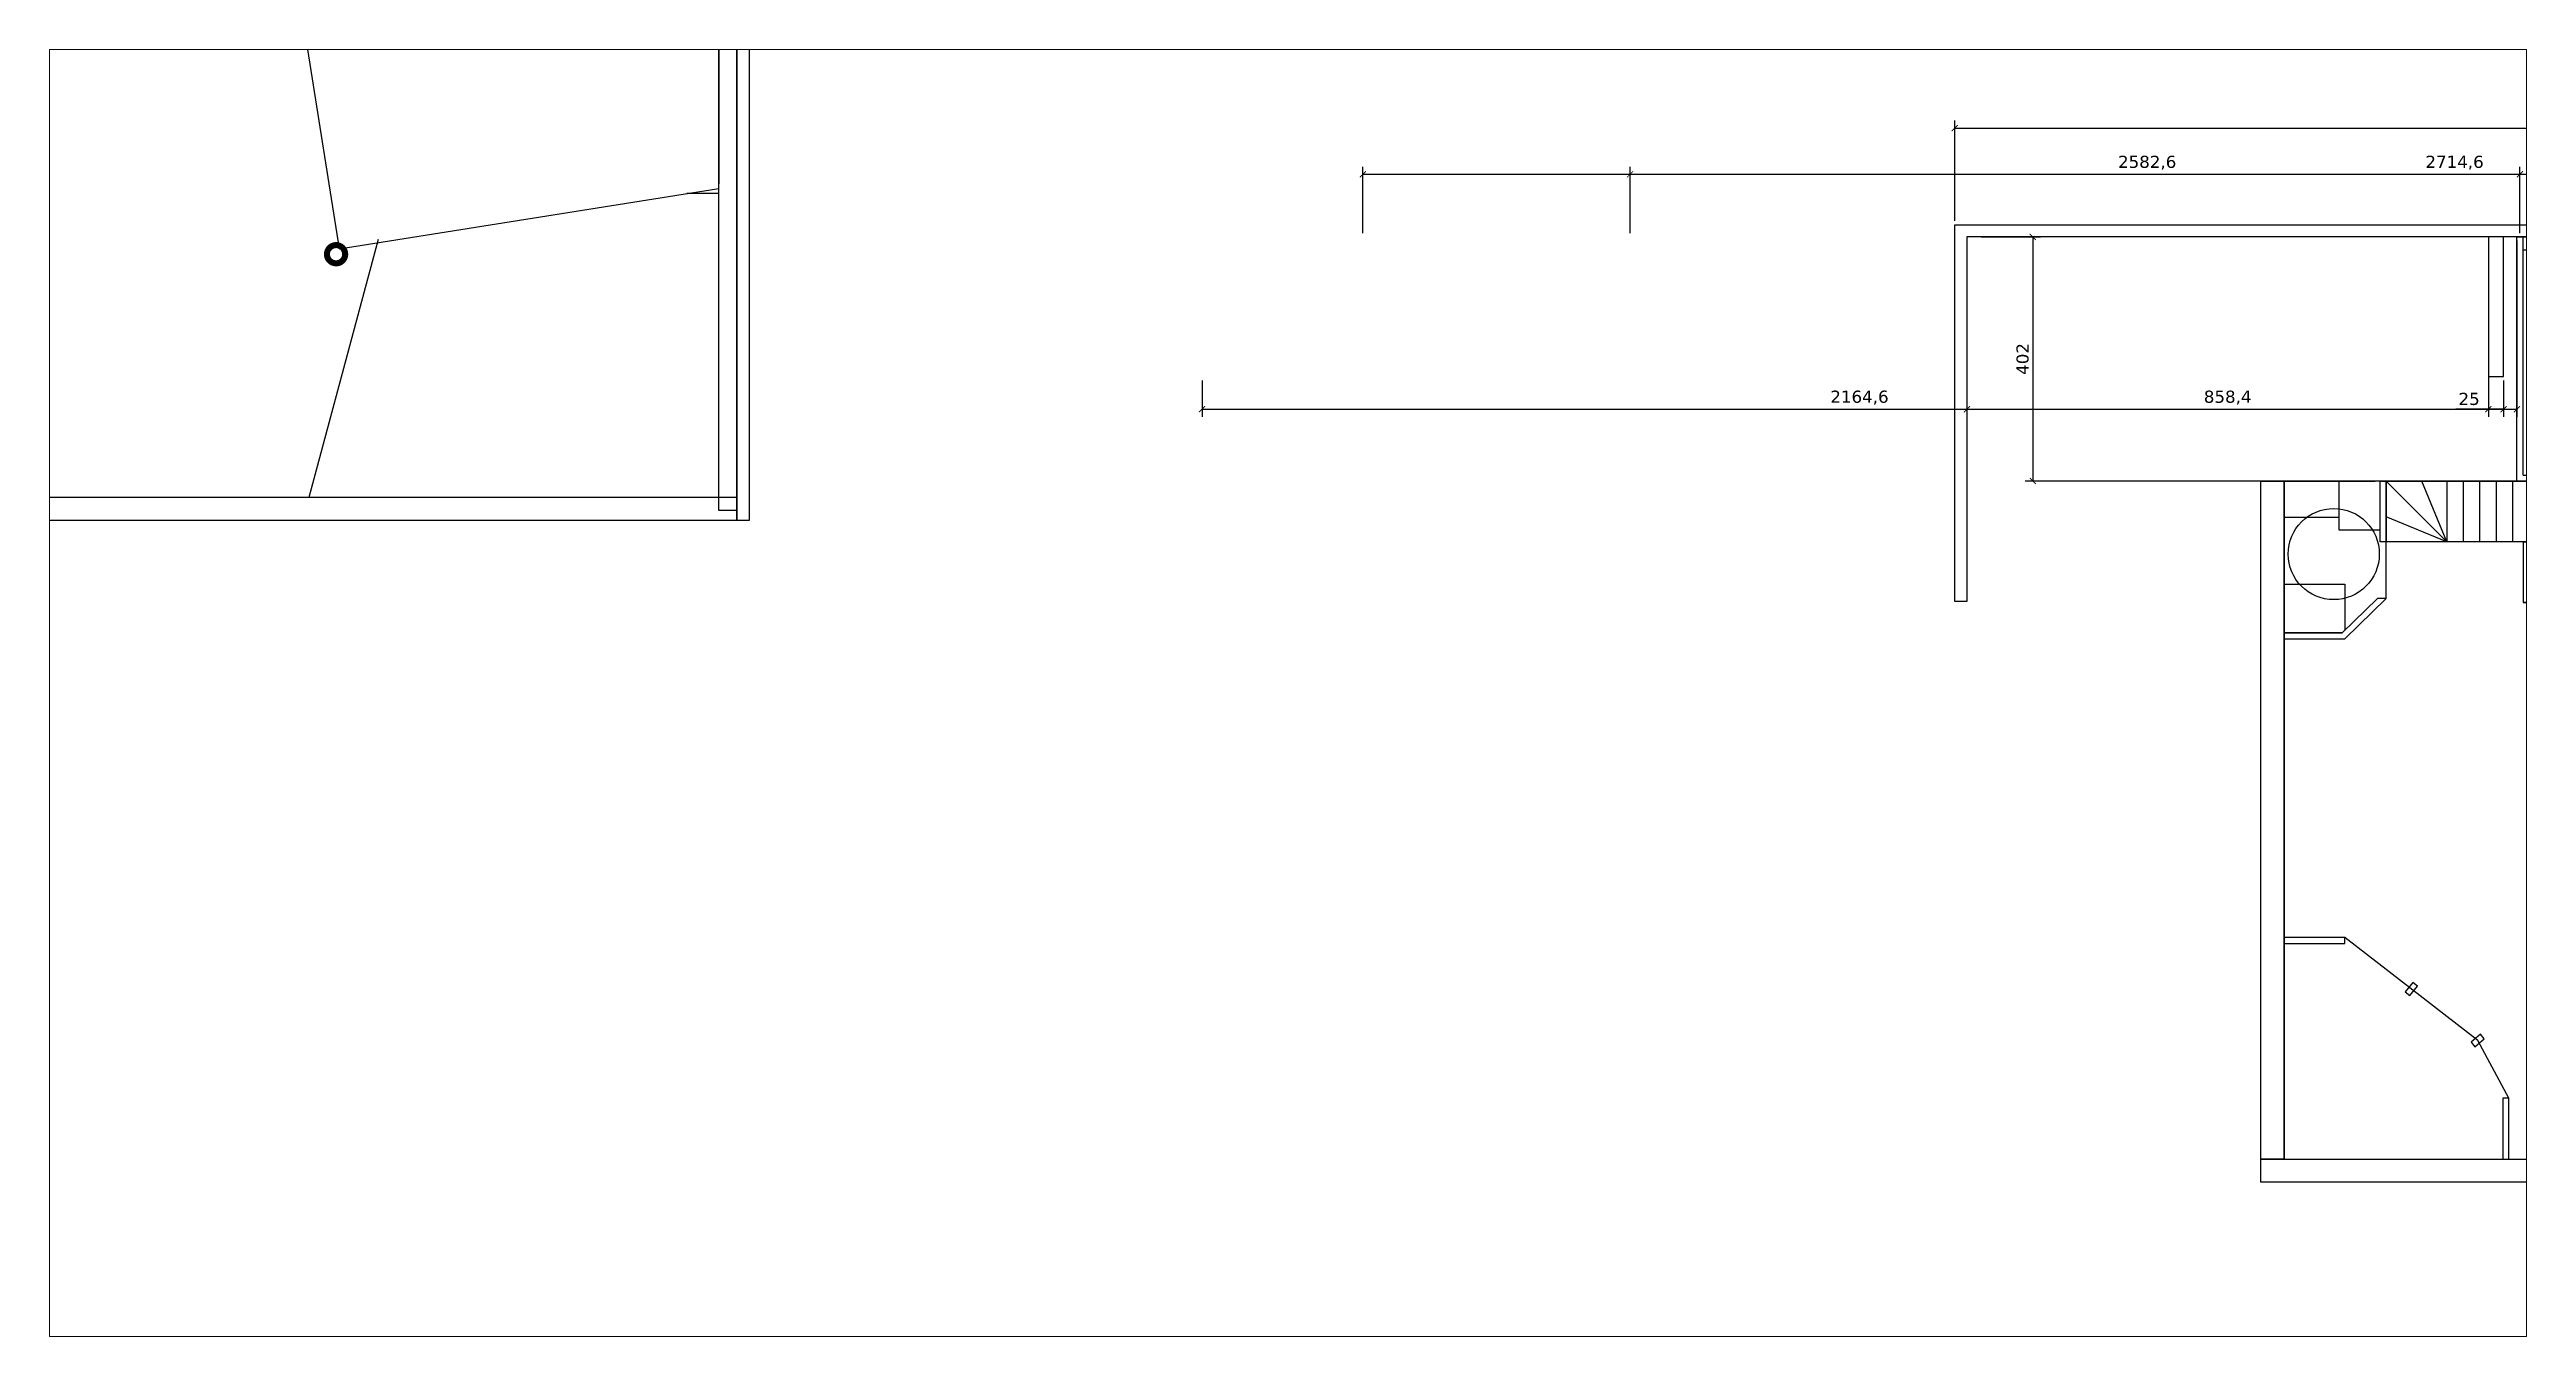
# Paper-space layout 'etage' of a CAD drawing. Header units: centimetres. Extents: x -76 to 331, y -24 to 187.
# The model-space entities are those that its viewports show. They can reach past a viewport. Long polylines and large blocks are cut down to what shows.
import ezdxf

# ---------------------------------------------------------------- set-up
doc = ezdxf.new("R2010")
doc.units = ezdxf.units.CM
doc.header["$PDMODE"] = 34
doc.header["$PDSIZE"] = 100
for name, color, linetype in [('A-Wall', 30, 'Continuous'), ('AC-Calcul ratios', 4, 'Continuous'), ('Dimensions', 6, 'Continuous'), ('DONUT', 240, 'Continuous'), ('I-Cloison', 11, 'Continuous'), ('I-STAIRS', 44, 'Continuous'), ('IS-Ouate', 253, 'Continuous'), ('Isolant pourtour radier', 36, 'Continuous'), ('Mobilier PMR', 201, 'Continuous'), ('Mur de soutenement', 1, 'Continuous'), ('Portes', 3, 'Continuous'), ('Title Block', 250, 'Continuous')]:
    doc.layers.add(name, color=color, linetype=linetype)
doc.styles.add('Seb', font='Verdana.ttf')
doc.dimstyles.new('d', dxfattribs={"dimtxt": 1, "dimasz": 1, "dimexe": 1.25, "dimexo": 0.625, "dimtad": 1, "dimdec": 1, "dimlfac": 0.1, "dimtxsty": 'Seb', "dimblk": 'ARCHTICK', "dimblk1": 'ARCHTICK', "dimblk2": 'ARCHTICK', "dimcen": 2.5, "dimclrd": 256, "dimclre": 256, "dimadec": 0, "dimazin": 0, "dimtfac": 1, "dimtdec": 1, "dimtmove": 0, "dimatfit": 3, "dimldrblk": 'ARCHTICK', "dimfxl": 1, "dimlwd": -1, "dimlwe": -1, "dimarcsym": 0})

# ---------------------------------------------------------------- blocks, each defined once
blk = doc.blocks.new('A$C85e816c1')
at = {"layer": 'DONUT', "const_width": 100}
blk.add_lwpolyline([(-150, 0, 1), (150, 0, 1)], format="xyb", close=True, dxfattribs=at)
blk = doc.blocks.new('_ArchTick')
at = {"color": 0, "linetype": 'ByBlock', "const_width": 0.15}
blk.add_lwpolyline([(-0.5, -0.5), (0.5, 0.5)], dxfattribs=at)
blk = doc.blocks.new('*D331')
at = {"layer": 'Defpoints', "color": 0, "transparency": 16777216}
for p in [(349529, 107463), (327529, 105873), (349529, 105873)]:
    blk.add_point(p, dxfattribs=at)
at = {"layer": 'Dimensions', "transparency": 16777216}
for p, q in [((327529, 105935), (327529, 107588)), ((327529, 107463), (349529, 107463)), ((349529, 105935), (349529, 107588))]:
    blk.add_line(p, q, dxfattribs=at)
at = {"layer": 'Dimensions', "transparency": 16777216, "xscale": 100, "yscale": 100, "zscale": 100, "rotation": 180}
blk.add_blockref('_ArchTick', (327529, 107463), dxfattribs=at)
at = {"layer": 'Dimensions', "transparency": 16777216, "xscale": 100, "yscale": 100, "zscale": 100}
blk.add_blockref('_ArchTick', (349529, 107463), dxfattribs=at)
at = {"layer": 'Dimensions', "color": 0, "transparency": 16777216, "insert": (338529, 107630), "char_height": 200, "attachment_point": 5, "style": 'Seb'}
blk.add_mtext('2200', dxfattribs=at)
blk = doc.blocks.new('*D332')
at = {"layer": 'Defpoints', "color": 0, "transparency": 16777216}
for p in [(339209, 106702), (336833, 105673), (339209, 105673)]:
    blk.add_point(p, dxfattribs=at)
at = {"layer": 'Dimensions', "transparency": 16777216}
for p, q in [((336833, 105735), (336833, 106827)), ((336833, 106702), (339209, 106702)), ((339209, 105735), (339209, 106827))]:
    blk.add_line(p, q, dxfattribs=at)
at = {"layer": 'Dimensions', "transparency": 16777216, "xscale": 100, "yscale": 100, "zscale": 100, "rotation": 180}
blk.add_blockref('_ArchTick', (336833, 106702), dxfattribs=at)
at = {"layer": 'Dimensions', "transparency": 16777216, "xscale": 100, "yscale": 100, "zscale": 100}
blk.add_blockref('_ArchTick', (339209, 106702), dxfattribs=at)
at = {"layer": 'Dimensions', "color": 0, "transparency": 16777216, "insert": (338021, 106892), "char_height": 200, "attachment_point": 5, "style": 'Seb'}
blk.add_mtext('237,6', dxfattribs=at)
blk = doc.blocks.new('*D333')
at = {"layer": 'Defpoints', "color": 0, "transparency": 16777216}
for p in [(343609, 106702), (317783, 105673), (343609, 105673)]:
    blk.add_point(p, dxfattribs=at)
at = {"layer": 'Dimensions', "transparency": 16777216}
for p, q in [((317783, 105735), (317783, 106827)), ((317783, 106702), (343609, 106702)), ((343609, 105735), (343609, 106827))]:
    blk.add_line(p, q, dxfattribs=at)
at = {"layer": 'Dimensions', "transparency": 16777216, "xscale": 100, "yscale": 100, "zscale": 100, "rotation": 180}
blk.add_blockref('_ArchTick', (317783, 106702), dxfattribs=at)
at = {"layer": 'Dimensions', "transparency": 16777216, "xscale": 100, "yscale": 100, "zscale": 100}
blk.add_blockref('_ArchTick', (343609, 106702), dxfattribs=at)
at = {"layer": 'Dimensions', "color": 0, "transparency": 16777216, "insert": (330696, 106892), "char_height": 200, "attachment_point": 5, "style": 'Seb'}
blk.add_mtext('2582,6', dxfattribs=at)
blk = doc.blocks.new('*D334')
at = {"layer": 'Defpoints', "color": 0, "transparency": 16777216}
for p in [(349329, 106702), (322183, 105673), (349329, 105673)]:
    blk.add_point(p, dxfattribs=at)
at = {"layer": 'Dimensions', "transparency": 16777216}
for p, q in [((322183, 105735), (322183, 106827)), ((322183, 106702), (349329, 106702)), ((349329, 105735), (349329, 106827))]:
    blk.add_line(p, q, dxfattribs=at)
at = {"layer": 'Dimensions', "transparency": 16777216, "xscale": 100, "yscale": 100, "zscale": 100, "rotation": 180}
blk.add_blockref('_ArchTick', (322183, 106702), dxfattribs=at)
at = {"layer": 'Dimensions', "transparency": 16777216, "xscale": 100, "yscale": 100, "zscale": 100}
blk.add_blockref('_ArchTick', (349329, 106702), dxfattribs=at)
at = {"layer": 'Dimensions', "color": 0, "transparency": 16777216, "insert": (335756, 106892), "char_height": 200, "attachment_point": 5, "style": 'Seb'}
blk.add_mtext('2714,6', dxfattribs=at)
blk = doc.blocks.new('*D335')
at = {"layer": 'Defpoints', "color": 0, "transparency": 16777216}
for p in [(327729, 105673), (336313, 105673), (336313, 102836)]:
    blk.add_point(p, dxfattribs=at)
at = {"layer": 'Dimensions', "transparency": 16777216}
for p, q in [((327729, 105610), (327729, 102711)), ((336313, 105610), (336313, 102711)), ((327729, 102836), (336313, 102836))]:
    blk.add_line(p, q, dxfattribs=at)
at = {"layer": 'Dimensions', "transparency": 16777216, "xscale": 100, "yscale": 100, "zscale": 100, "rotation": 180}
blk.add_blockref('_ArchTick', (327729, 102836), dxfattribs=at)
at = {"layer": 'Dimensions', "transparency": 16777216, "xscale": 100, "yscale": 100, "zscale": 100}
blk.add_blockref('_ArchTick', (336313, 102836), dxfattribs=at)
at = {"layer": 'Dimensions', "color": 0, "transparency": 16777216, "insert": (332021, 103026), "char_height": 200, "attachment_point": 5, "style": 'Seb'}
blk.add_mtext('858,4', dxfattribs=at)
blk = doc.blocks.new('*D336')
at = {"layer": 'Defpoints', "color": 0, "transparency": 16777216}
for p in [(336313, 103373), (336563, 103373), (336563, 102836)]:
    blk.add_point(p, dxfattribs=at)
at = {"layer": 'Dimensions', "transparency": 16777216}
for p, q in [((336313, 103310), (336313, 102711)), ((336563, 103310), (336563, 102711)), ((336313, 102836), (335779, 102836)), ((336563, 102836), (336313, 102836))]:
    blk.add_line(p, q, dxfattribs=at)
at = {"layer": 'Dimensions', "transparency": 16777216, "xscale": 100, "yscale": 100, "zscale": 100, "rotation": 180}
blk.add_blockref('_ArchTick', (336313, 102836), dxfattribs=at)
at = {"layer": 'Dimensions', "transparency": 16777216, "xscale": 100, "yscale": 100, "zscale": 100}
blk.add_blockref('_ArchTick', (336563, 102836), dxfattribs=at)
at = {"layer": 'Dimensions', "color": 0, "transparency": 16777216, "insert": (335996, 103004), "char_height": 200, "attachment_point": 5, "style": 'Seb'}
blk.add_mtext('25', dxfattribs=at)
blk = doc.blocks.new('*D337')
at = {"layer": 'Defpoints', "color": 0, "transparency": 16777216}
for p in [(336783, 105673), (315137, 103373), (336783, 102836)]:
    blk.add_point(p, dxfattribs=at)
at = {"layer": 'Dimensions', "transparency": 16777216}
for p, q in [((336783, 105610), (336783, 102711)), ((315137, 103310), (315137, 102711)), ((315137, 102836), (336783, 102836))]:
    blk.add_line(p, q, dxfattribs=at)
at = {"layer": 'Dimensions', "transparency": 16777216, "xscale": 100, "yscale": 100, "zscale": 100, "rotation": 180}
blk.add_blockref('_ArchTick', (315137, 102836), dxfattribs=at)
at = {"layer": 'Dimensions', "transparency": 16777216, "xscale": 100, "yscale": 100, "zscale": 100}
blk.add_blockref('_ArchTick', (336783, 102836), dxfattribs=at)
at = {"layer": 'Dimensions', "color": 0, "transparency": 16777216, "insert": (325960, 103026), "char_height": 200, "attachment_point": 5, "style": 'Seb'}
blk.add_mtext('2164,6', dxfattribs=at)
blk = doc.blocks.new('*D338')
at = {"layer": 'Defpoints', "color": 0, "transparency": 16777216}
for p in [(327903, 105673), (328813, 101653), (341189, 101653)]:
    blk.add_point(p, dxfattribs=at)
at = {"layer": 'Dimensions', "transparency": 16777216}
for p, q in [((327966, 105673), (328938, 105673)), ((328813, 105673), (328813, 101653)), ((341127, 101653), (328688, 101653))]:
    blk.add_line(p, q, dxfattribs=at)
at = {"layer": 'Dimensions', "transparency": 16777216, "xscale": 100, "yscale": 100, "zscale": 100}
for p, rotation in [((328813, 105673), 90), ((328813, 101653), 270)]:
    blk.add_blockref('_ArchTick', p, dxfattribs=dict(at, rotation=rotation))
at = {"layer": 'Dimensions', "color": 0, "transparency": 16777216, "insert": (328646, 103663), "char_height": 200, "attachment_point": 5, "rotation": 90, "style": 'Seb'}
blk.add_mtext('402', dxfattribs=at)

msp = doc.modelspace()

# ---------------------------------------------------------------- linework, layer by layer
at = {"layer": 'A-Wall'}
msp.add_line((332949.38, 101652.76), (334449.38, 101652.76), dxfattribs=at)
for points in [[(332569.38, 90492.76), (332569.38, 101652.76), (332949.38, 101652.76), (332949.38, 90492.76)], [(290722.2, 101386.97), (307482.2, 101386.97), (307482.2, 101006.97), (290722.2, 101006.97)], [(332569.38, 90492.76), (349329.38, 90492.76), (349329.38, 90112.76), (332569.38, 90112.76)]]:
    msp.add_lwpolyline(points, close=True, dxfattribs=at)
at = {"layer": 'AC-Calcul ratios'}
for p, q in [((307181.9, 106386.97), (306655.43, 106386.97)), ((307182.2, 101386.97), (307181.9, 106386.97)), ((300438.29, 101386.97), (301580.7, 105633.73)), ((332949.38, 96492.76), (332949.38, 101652.76)), ((301293.35, 101386.97), (307182.2, 101386.97)), ((333908.56, 99156.58), (334486.48, 99722.76)), ((333949.38, 99056.58), (334629.38, 99722.76)), ((334629.38, 99722.76), (334486.48, 99722.76)), ((332949.38, 99156.58), (333908.56, 99156.58)), ((332949.38, 99056.58), (333949.38, 99056.58))]:
    msp.add_line(p, q, dxfattribs=at)
for points in [[(307182.2, 112546.97), (299987.75, 111398.78), (300933.35, 105473.76), (307182.2, 106471.04)], [(334529.38, 101652.76), (334629.38, 101652.76), (334629.38, 100652.76), (334529.38, 100652.76)]]:
    msp.add_lwpolyline(points, close=True, dxfattribs=at)
at = {"layer": 'I-Cloison'}
for p, q in [((307182.2, 112546.97), (307182.2, 106546.97)), ((336783.16, 101652.76), (336783.16, 105672.76)), ((336783.16, 105672.76), (336883.16, 105672.76)), ((336883.16, 101752.76), (336883.16, 105672.76)), ((332949.38, 90492.76), (335949.38, 90494.93))]:
    msp.add_line(p, q, dxfattribs=at)
for points in [[(336883.16, 101752.76), (338329.38, 101754.53), (338329.38, 101654.53), (336783.16, 101652.76)], [(332949.38, 94042.76), (333949.38, 94042.76), (333949.38, 94142.76), (332949.38, 94142.76)], [(336649.38, 90494.93), (336649.38, 91494.93), (336549.38, 91494.93), (336549.38, 90494.93)]]:
    msp.add_lwpolyline(points, dxfattribs=at)
for points in [[(335069.13, 93402.56), (334940.57, 93249.35), (335017.18, 93185.07), (335145.73, 93338.28)], [(336181.39, 92547.44), (336028.18, 92418.88), (336092.46, 92342.28), (336245.67, 92470.84)]]:
    msp.add_lwpolyline(points, close=True, dxfattribs=at)
at = {"layer": 'I-STAIRS'}
for p, q in [((335629.38, 100652.76), (334629.38, 101652.76)), ((335629.38, 100652.76), (335215.16, 101652.76)), ((335629.38, 101652.76), (335629.38, 100652.76)), ((335899.38, 101652.76), (335899.38, 100652.76)), ((336169.38, 101652.76), (336169.38, 100652.76)), ((336439.38, 101652.76), (336439.38, 100652.76)), ((336709.38, 101652.76), (336709.38, 100652.76)), ((336979.38, 101652.76), (336979.38, 100652.76)), ((335629.38, 100652.76), (334629.38, 101066.98)), ((336883.16, 100652.76), (340229.38, 100652.76))]:
    msp.add_line(p, q, dxfattribs=at)
msp.add_lwpolyline([(334629.38, 101652.76), (338329.38, 101652.76), (338329.38, 100652.76), (334629.38, 100652.76)], close=True, dxfattribs=at)
for points in [[(336883.16, 100652.76), (336883.16, 99652.76)], [(337883.16, 100652.76), (337883.16, 99652.76), (336883.16, 99652.76), (339229.38, 99652.76)]]:
    msp.add_lwpolyline(points, dxfattribs=at)
at = {"layer": 'IS-Ouate'}
msp.add_lwpolyline([(336883.16, 105672.76), (339159.38, 105672.76), (339159.38, 105452.76), (336883.16, 105452.76), (336883.16, 105672.76)], dxfattribs=at)
at = {"layer": 'Isolant pourtour radier'}
msp.add_lwpolyline([(307482.2, 101166.97), (307182.2, 101166.97), (307182.2, 112766.97), (307482.2, 112766.97)], close=True, dxfattribs=at)
at = {"layer": 'Mobilier PMR'}
for points in [[(332949.38, 101652.76), (333849.38, 101652.76), (333849.38, 101052.76), (332949.38, 101052.76)], [(334529.38, 101652.76), (333849.38, 101652.76), (333849.38, 100852.76), (334529.38, 100852.76)]]:
    msp.add_lwpolyline(points, close=True, dxfattribs=at)
msp.add_lwpolyline([(333908.56, 99156.58), (332949.38, 99156.58), (332949.38, 99956.58), (333949.38, 99956.58), (333949.38, 99196.58)], dxfattribs=at)
msp.add_circle((333767.68, 100452.21), 750, dxfattribs=at)
at = {"layer": 'Mur de soutenement'}
for points in [[(307482.2, 116766.97), (307682.2, 116766.97), (307682.2, 101006.97), (307482.2, 101006.97), (307482.2, 116566.97)], [(327529.38, 105672.76), (327529.38, 105872.76), (349529.38, 105872.76), (349529.38, 105672.76)], [(327729.38, 105672.76), (327729.38, 99672.76), (327529.38, 99672.76), (327529.38, 105872.76), (327729.38, 105872.76)], [(349329.38, 105672.76), (327729.38, 105672.76)], [(336313.16, 105672.76), (336313.16, 103372.76), (336563.16, 103372.76), (336563.16, 105672.76), (336313.16, 105672.76)]]:
    msp.add_lwpolyline(points, dxfattribs=at)
at = {"layer": 'Portes'}
for p, q in [((334629.38, 99722.76), (334629.38, 100652.76)), ((332949.38, 90492.76), (332949.38, 96492.76)), ((336136.93, 92444.86), (333949.38, 94142.76)), ((336649.38, 91494.93), (336136.93, 92444.86))]:
    msp.add_line(p, q, dxfattribs=at)

# ---------------------------------------------------------------- block references
at = {"layer": 'Title Block'}
msp.add_blockref('A$C85e816c1', (300882.2, 105386.97), dxfattribs=at)

# ---------------------------------------------------------------- dimensions: what is measured, and where the dimension line sits
at = {"layer": 'Dimensions'}
for base, p1, p2, picture, middle in [((349529.38, 107463.02), (327529.38, 105872.76), (349529.38, 105872.76), '*D331', (338529.38, 107630.29)), ((343608.97, 106702.1), (317783.29, 105672.76), (343608.97, 105672.76), '*D333', (330696.13, 106892.2)), ((349329.3785, 106702.0951), (322182.8801, 105672.7632), (349329.3785, 105672.7632), '*D334', (335756.1293, 106892.1975)), ((339209.38, 106702.1), (336833.16, 105672.76), (339209.38, 105672.76), '*D332', (338021.27, 106892.2)), ((336783.16, 102836.34), (315137.07, 103372.76), (336783.16, 105672.76), '*D337', (325960.12, 103026.44)), ((336313.16, 102836.34), (327729.38, 105672.76), (336313.16, 105672.76), '*D335', (332021.27, 103026.44))]:
    dim = msp.add_linear_dim(base=base, p1=p1, p2=p2, dimstyle='d', override={"dimtxt": 2}, dxfattribs=at)
    dim.commit()
    dim.dimension.update_dxf_attribs({"geometry": picture, "text_midpoint": middle})
dim = msp.add_linear_dim(base=(328813.32, 101652.76), p1=(327903.29, 105672.76), p2=(341189.38, 101652.76), angle=90, dimstyle='d', override={"dimtxt": 2}, dxfattribs=at)
dim.commit()
dim.dimension.update_dxf_attribs({"geometry": '*D338', "text_midpoint": (328646.06, 103662.76)})
dim = msp.add_linear_dim(base=(336563.16, 102836.34), p1=(336313.16, 103372.76), p2=(336563.16, 103372.76), dimstyle='d', override={"dimtxt": 2}, dxfattribs=at)
dim.commit()
dim.dimension.update_dxf_attribs({"geometry": '*D336', "text_midpoint": (335996.2, 102836.34), "dimtype": 160})

psp = doc.layouts.new('etage')

# ---------------------------------------------------------------- viewports
at = {"layer": 'Title Block', "view_target_point": (16313.45, 2053.84)}
psp.add_viewport(center=(127.44, 81.59), size=(407.74, 211.8048), view_center_point=(300239.42, 96111.08), view_height=21180.4769, dxfattribs=at)

doc.saveas('drawing.dxf')
